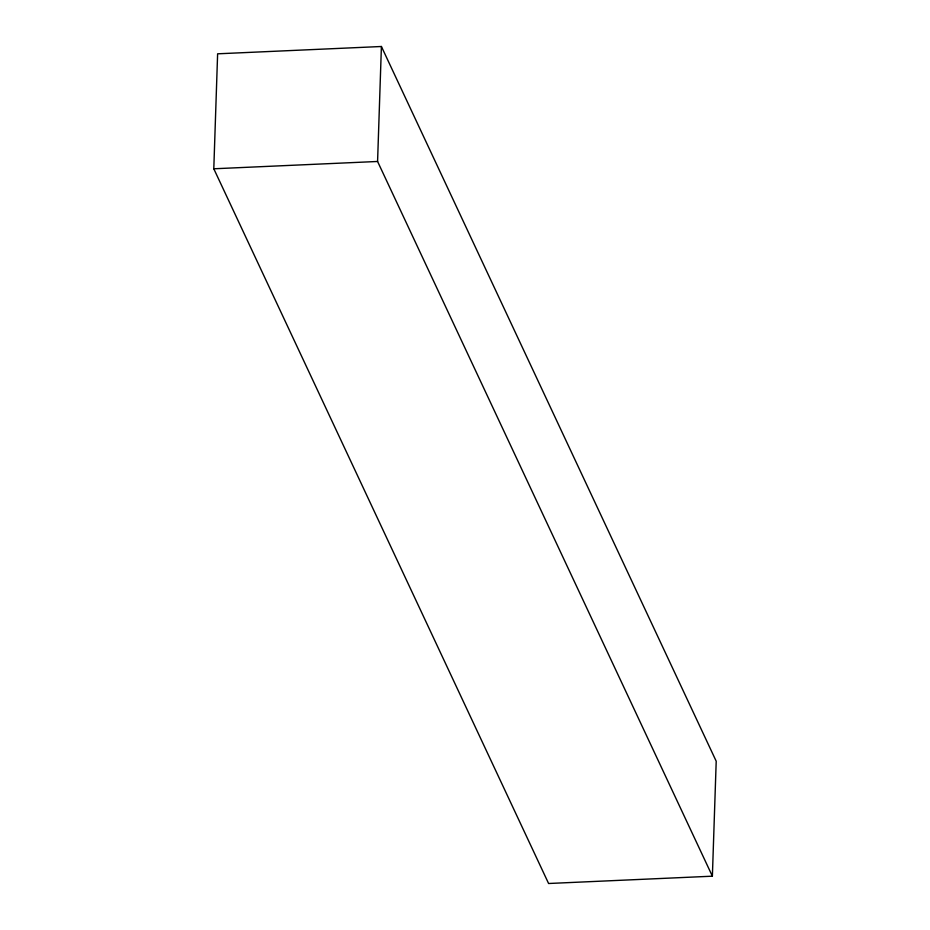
<?xml version="1.0" encoding="UTF-8"?>
<svg xmlns="http://www.w3.org/2000/svg" width="930" height="930" viewBox="0 0 930 930"><rect width="100%" height="100%" fill="white"/><g stroke="black" fill="none" stroke-linecap="round" stroke-linejoin="round"><path stroke-width="1.4" d="M213.795 168.783L217.62 53.812L381.405 46.5L716.205 761.217L712.38 876.188L548.595 883.5L213.795 168.783L377.58 161.471L712.38 876.188M377.58 161.471L381.405 46.5"/></g></svg>
